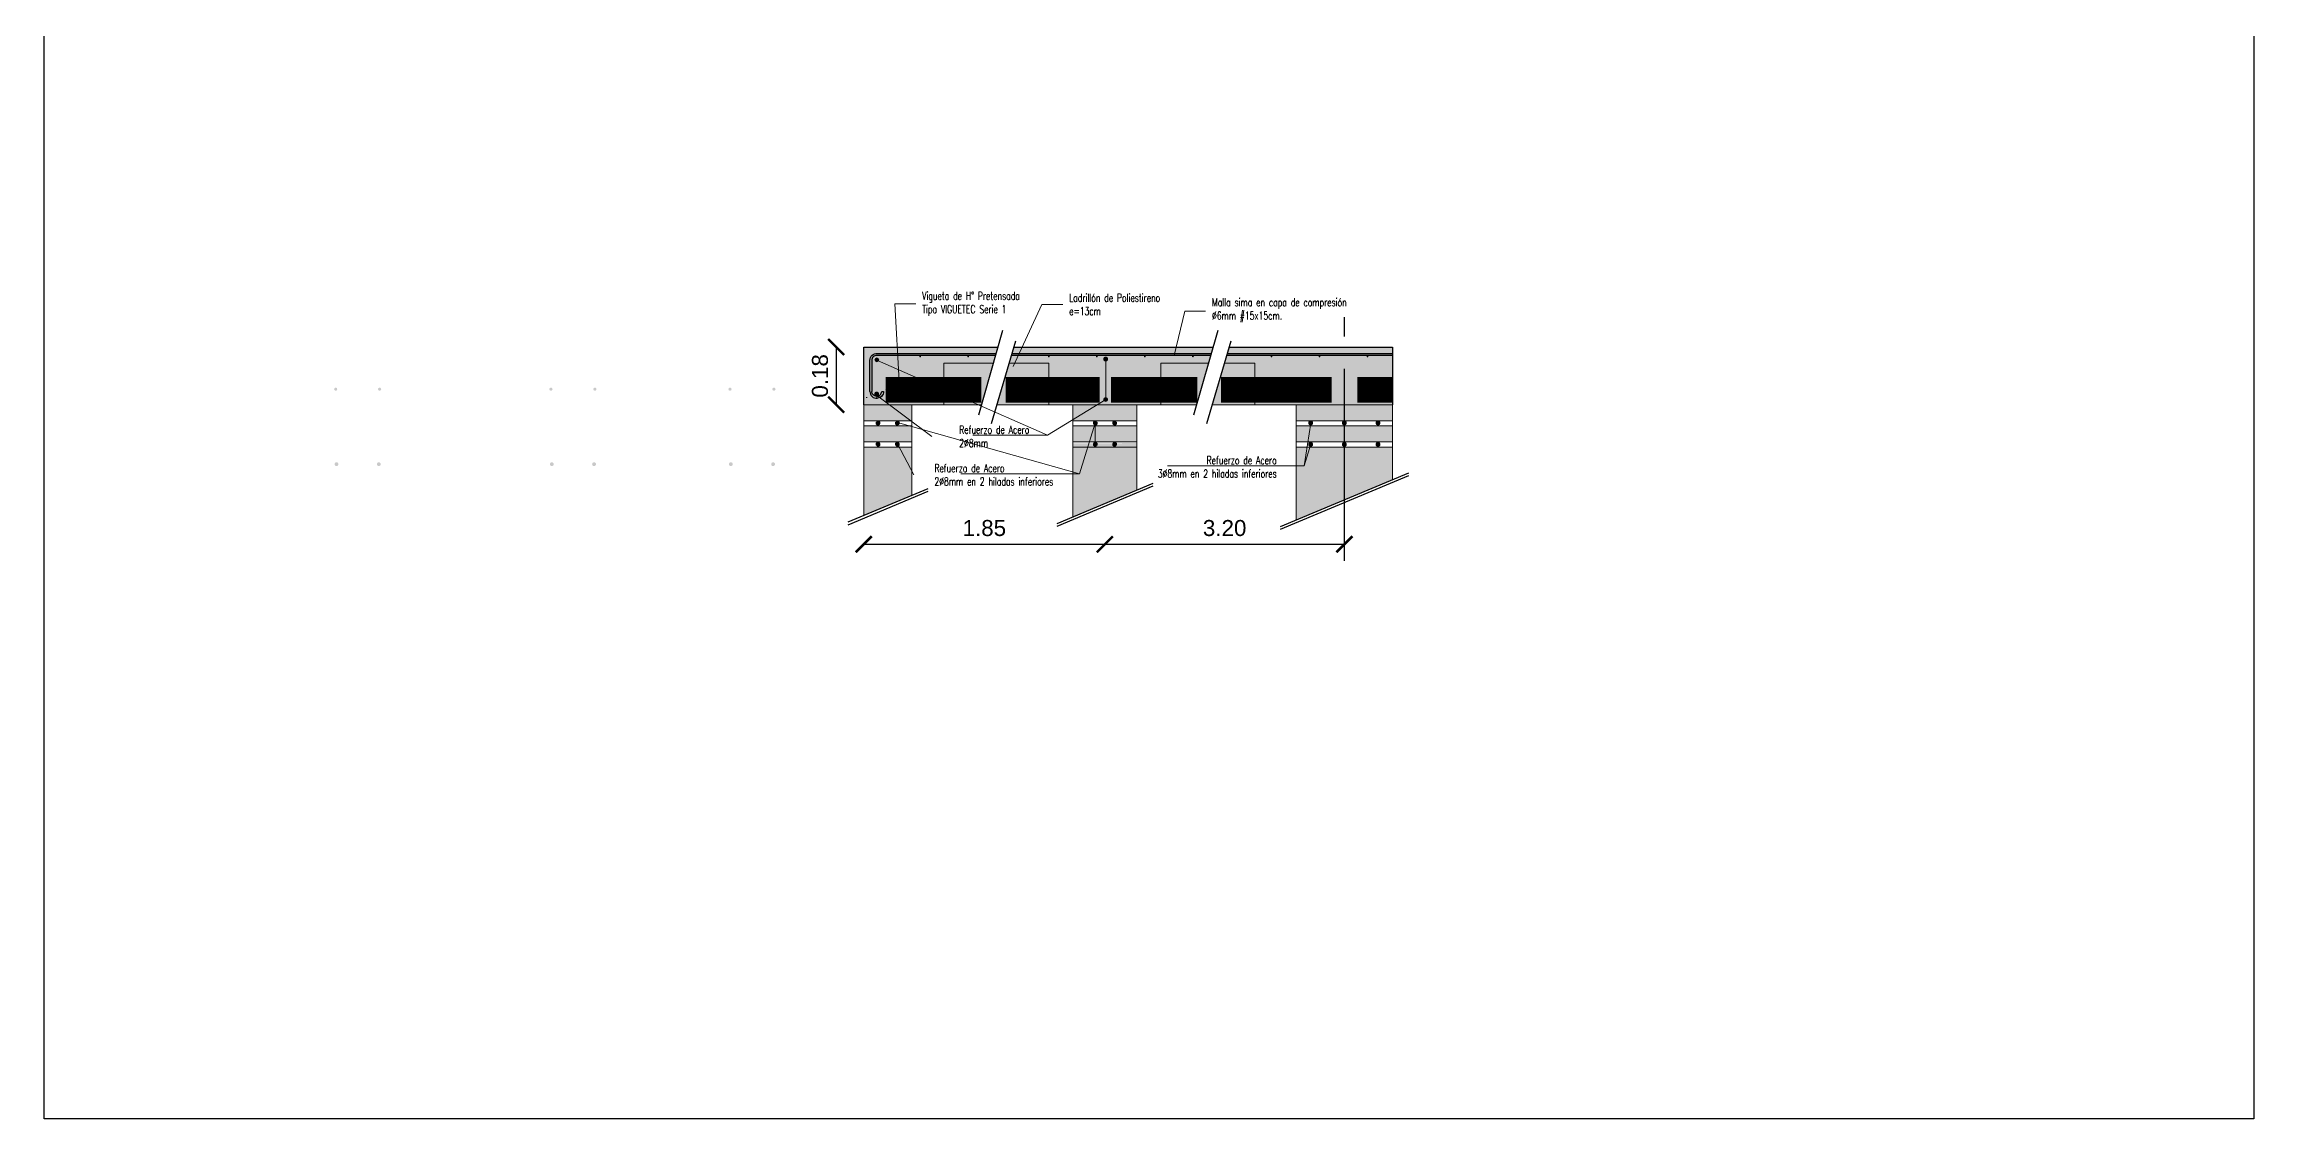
# Model space of a CAD drawing. Header units: millimetres. Extents: x 141 to 456, y -20 to 129.
# Drawn here: x 336.68 to 343.59, y -6.7 to -3.34 of the extents above; entities that cross this region are included whole.
import ezdxf
from ezdxf import colors
from ezdxf.entities.mleader import LeaderData, LeaderLine
from ezdxf.math import Vec2, Vec3

# ---------------------------------------------------------------- set-up
doc = ezdxf.new("R2010")
doc.units = ezdxf.units.MM
doc.header["$LTSCALE"] = 0.1
doc.header["$MEASUREMENT"] = 0
doc.header["$PDMODE"] = 3
doc.header["$PDSIZE"] = 0.1
doc.linetypes.add('ACAD_ISO04W100', pattern=[30, 24, -3, 0, -3])
doc.layers.get('DEFPOINTS').update_dxf_attribs({"color": 1})
for name, color, linetype, lineweight in [('ARM_LONGITUDINAL_Ø10', 10, 'Continuous', 9), ('ARM_TRANSVERSAL_Ø6', 10, 'Continuous', 9), ('CONT_MURO', 3, 'Continuous', 0), ('referencias', 1, 'Continuous', 5), ('SOMBRA', 1, 'Continuous', 0), ('VIG_CARAS', 4, 'Continuous', 9)]:
    doc.layers.add(name, color=color, linetype=linetype, lineweight=lineweight)
for name, color, linetype in [('armadura', 10, 'Continuous'), ('CONTORNO VIGA', 4, 'Continuous'), ('Cotas', 1, 'Continuous'), ('EJES', 6, 'Continuous'), ('LOSA', 2, 'Continuous')]:
    doc.layers.add(name, color=color, linetype=linetype)
doc.styles.add('Arial20', font='arial.ttf', dxfattribs={"height": 0.2})
doc.styles.add('COTAS', font='ROMANS.shx', dxfattribs={"width": 0.7})
doc.styles.get("Standard").update_dxf_attribs({"font": 'arial.ttf'})
doc.dimstyles.new('COTA-1-100', dxfattribs={"dimtxt": 0.2, "dimasz": 0.12, "dimexe": 0.012, "dimexo": 0.15, "dimgap": 0.025, "dimtad": 1, "dimzin": 0, "dimdsep": 46, "dimtxsty": 'Arial20', "dimblk1": 'ARCHTICK', "dimblk2": 'ARCHTICK', "dimsah": 1, "dimcen": 0.09, "dimclrd": 256, "dimclre": 256, "dimclrt": 256, "dimazin": 0, "dimtfac": 1, "dimtofl": 0, "dimtmove": 2, "dimatfit": 3, "dimldrblk": 'ARCHTICK', "dimfxl": 1, "dimtolj": 1, "dimtzin": 0, "dimarcsym": 0})

# ---------------------------------------------------------------- blocks, each defined once
blk = doc.blocks.new('_ARCHTICK')
at = {"color": 0, "linetype": 'ByBlock', "const_width": 0.15}
blk.add_lwpolyline([(-0.5, -0.5), (0.5, 0.5)], dxfattribs=at)
blk = doc.blocks.new('*D352')
at = {"layer": 'Cotas', "lineweight": -2, "transparency": 16777216}
blk.add_line((339.2441, -4.9051), (339.9976, -4.9051), dxfattribs=at)
at = {"layer": 'DEFPOINTS', "color": 0, "transparency": 16777216}
for p in [(339.9976, -4.9051), (339.2441, -5.0331), (339.9976, -5.0331)]:
    blk.add_point(p, dxfattribs=at)
at = {"layer": 'Cotas', "lineweight": -2, "transparency": 16777216, "xscale": 0.05, "yscale": 0.05, "zscale": 0.05, "rotation": 180}
blk.add_blockref('_ARCHTICK', (339.2441, -4.9051), dxfattribs=at)
at = {"layer": 'Cotas', "lineweight": -2, "transparency": 16777216, "xscale": 0.05, "yscale": 0.05, "zscale": 0.05}
blk.add_blockref('_ARCHTICK', (339.9976, -4.9051), dxfattribs=at)
at = {"layer": 'Cotas', "color": 2, "transparency": 16777216, "insert": (339.6209, -4.8546), "char_height": 0.05, "attachment_point": 5}
blk.add_mtext('\\A1;1.85', dxfattribs=at)
blk = doc.blocks.new('*D353')
at = {"layer": 'Cotas', "lineweight": -2, "transparency": 16777216}
blk.add_line((339.9976, -4.9051), (340.7455, -4.9051), dxfattribs=at)
at = {"layer": 'DEFPOINTS', "color": 0, "transparency": 16777216}
for p in [(340.7455, -4.8246), (339.9976, -4.9051), (340.7455, -4.9051)]:
    blk.add_point(p, dxfattribs=at)
at = {"layer": 'Cotas', "lineweight": -2, "transparency": 16777216, "xscale": 0.05, "yscale": 0.05, "zscale": 0.05, "rotation": 180}
blk.add_blockref('_ARCHTICK', (339.9976, -4.9051), dxfattribs=at)
at = {"layer": 'Cotas', "lineweight": -2, "transparency": 16777216, "xscale": 0.05, "yscale": 0.05, "zscale": 0.05}
blk.add_blockref('_ARCHTICK', (340.7455, -4.9051), dxfattribs=at)
at = {"layer": 'Cotas', "color": 2, "transparency": 16777216, "insert": (340.3716, -4.8546), "char_height": 0.05, "attachment_point": 5}
blk.add_mtext('\\A1;3.20', dxfattribs=at)
blk = doc.blocks.new('_None')
blk = doc.blocks.new('*D354')
at = {"layer": 'Cotas', "lineweight": -2, "transparency": 16777216}
blk.add_line((339.1582, -4.289), (339.1582, -4.469), dxfattribs=at)
at = {"layer": 'DEFPOINTS', "color": 0, "transparency": 16777216}
for p in [(339.2441, -4.289), (339.1582, -4.469), (339.2441, -4.469)]:
    blk.add_point(p, dxfattribs=at)
at = {"layer": 'Cotas', "lineweight": -2, "transparency": 16777216, "xscale": 0.05, "yscale": 0.05, "zscale": 0.05}
for p, rotation in [((339.1582, -4.289), 90), ((339.1582, -4.469), 270)]:
    blk.add_blockref('_ARCHTICK', p, dxfattribs=dict(at, rotation=rotation))
at = {"layer": 'Cotas', "color": 2, "transparency": 16777216, "insert": (339.1077, -4.379), "char_height": 0.05, "attachment_point": 5, "rotation": 90}
blk.add_mtext('\\A1;0.18', dxfattribs=at)

msp = doc.modelspace()

# ---------------------------------------------------------------- hatches: boundary and pattern name
at = {"layer": 'armadura'}
for points in [[(339.2793, -4.329, 1), (339.2913, -4.329, 1)], [(339.4233, -4.3181, -1), (339.4173, -4.3181, -1)], [(339.5733, -4.3181, -1), (339.5673, -4.3181, -1)], [(339.8255, -4.3181, -1), (339.8195, -4.3181, -1)], [(339.9755, -4.3181, -1), (339.9695, -4.3181, -1)], [(339.994, -4.3262, 1), (340.006, -4.3262, 1)], [(340.1255, -4.3181, -1), (340.1195, -4.3181, -1)], [(340.2755, -4.3181, -1), (340.2695, -4.3181, -1)], [(340.5208, -4.3181, -1), (340.5148, -4.3181, -1)], [(340.6708, -4.3181, -1), (340.6648, -4.3181, -1)], [(340.8208, -4.3181, -1), (340.8148, -4.3181, -1)], [(339.2786, -4.4355, 1), (339.2906, -4.4355, 1)], [(340.006, -4.4528, 0.299189), (340.0024, -4.4473), (339.9977, -4.4473, 0.299189), (339.994, -4.4528, 1)], [(339.295, -4.5263, 1), (339.283, -4.5263, 1)], [(339.3433, -4.5263, 1), (339.3553, -4.5263, 1)], [(339.9735, -4.5263, 1), (339.9615, -4.5263, 1)], [(340.0218, -4.5263, 1), (340.0338, -4.5263, 1)], [(340.6463, -4.5263, 1), (340.6343, -4.5263, 1)], [(340.7395, -4.5263, 1), (340.7515, -4.5263, 1)], [(340.8446, -4.5263, -1), (340.8566, -4.5263, -1)], [(339.295, -4.5927, 1), (339.283, -4.5927, 1)], [(339.3433, -4.5927, 1), (339.3553, -4.5927, 1)], [(339.9735, -4.5927, 1), (339.9615, -4.5927, 1)], [(340.0218, -4.5927, 1), (340.0338, -4.5927, 1)], [(340.6463, -4.5927, 1), (340.6343, -4.5927, 1)], [(340.7395, -4.5927, 1), (340.7515, -4.5927, 1)], [(340.8446, -4.5927, -1), (340.8566, -4.5927, -1)]]:
    msp.add_hatch(color=256, dxfattribs=at).paths.add_polyline_path(points)
at = {"layer": 'SOMBRA'}
h = msp.add_hatch(dxfattribs=at)
h.set_pattern_fill('AR-CONC', color=256, scale=0.0004)
h.set_pattern_definition([(50, (301.635775, -20.566434), (0.07287387, -0.00637563), [0.00762, -0.08382]), (355, (301.635775, -20.566434), (-0.01409737, 0.07642274), [0.006096, -0.06705623]), (100.45144, (301.64185, -20.566966), (0.0587765, 0.0700471), [0.006476, -0.0712361]), (46.1842, (301.635775, -20.54611), (0.10843162, -0.01681693), [0.01143, -0.12573]), (96.63556, (301.64481, -20.54752), (0.09496165, 0.09897045), [0.009714, -0.10685424]), (351.18415, (301.63578, -20.54611), (0.09496165, 0.09897045), [0.009144, -0.1005839]), (21, (301.645935, -20.551194), (0.06064576, -0.04090608), [0.00762, -0.08382]), (326, (301.645935, -20.551194), (0.02472081, 0.07367519), [0.006096, -0.067056]), (71.45144, (301.65099, -20.5546), (0.08536657, 0.03276911), [0.006476, -0.07123598]), (37.5, (301.635775, -20.566434), (0.001235441, 0.033822016), [0, -0.0662432, 0, -0.068072, 0, -0.06731]), (7.5, (301.635775, -20.566434), (0.026727865, 0.04007223), [0, -0.0388112, 0, -0.0647192, 0, -0.025654]), (327.5, (301.61312, -20.566434), (0.054236238, -0.002291498), [0, -0.0254, 0, -0.079248, 0, -0.105156]), (317.5, (301.60296, -20.566434), (0.05925167, 0.010170596), [0, -0.03302, 0, -0.0526288, 0, -0.074676])])
h.paths.add_polyline_path([(339.6638, -4.2886), (339.2441, -4.289), (339.2441, -4.469), (339.6125, -4.4686)])
edge = h.paths.add_edge_path()
edge.add_arc((337.5948, -4.4205), 0.005, 0, 360)
edge = h.paths.add_edge_path()
edge.add_arc((337.732, -4.4205), 0.005, 0, 360)
edge = h.paths.add_edge_path()
edge.add_arc((337.5973, -4.6549), 0.006, 0, 360)
edge = h.paths.add_edge_path()
edge.add_arc((337.7294, -4.6549), 0.006, 0, 360)
h = msp.add_hatch(dxfattribs=at)
h.set_pattern_fill('AR-CONC', color=256, scale=0.0004)
h.set_pattern_definition([(50, (302.308257, -20.566434), (0.07287387, -0.00637563), [0.00762, -0.08382]), (355, (302.30826, -20.566434), (-0.01409737, 0.07642274), [0.006096, -0.06705623]), (100.45144, (302.31433, -20.566966), (0.0587765, 0.0700471), [0.006476, -0.0712361]), (46.1842, (302.30826, -20.54611), (0.10843162, -0.01681693), [0.01143, -0.12573]), (96.63556, (302.31729, -20.54752), (0.09496165, 0.09897045), [0.009714, -0.10685424]), (351.18415, (302.30826, -20.54611), (0.09496165, 0.09897045), [0.009144, -0.1005839]), (21, (302.318417, -20.551194), (0.06064576, -0.04090608), [0.00762, -0.08382]), (326, (302.31842, -20.551194), (0.02472081, 0.07367519), [0.006096, -0.067056]), (71.45144, (302.32347, -20.5546), (0.08536657, 0.03276911), [0.006476, -0.07123598]), (37.5, (302.308257, -20.566434), (0.001235441, 0.033822016), [0, -0.0662432, 0, -0.068072, 0, -0.06731]), (7.5, (302.308257, -20.566434), (0.026727865, 0.04007223), [0, -0.0388112, 0, -0.0647192, 0, -0.025654]), (327.5, (302.2856, -20.566434), (0.054236238, -0.002291498), [0, -0.0254, 0, -0.079248, 0, -0.105156]), (317.5, (302.27544, -20.566434), (0.05925167, 0.010170596), [0, -0.03302, 0, -0.0526288, 0, -0.074676])])
h.paths.add_polyline_path([(340.3363, -4.2886), (339.713, -4.2894), (339.6617, -4.4694), (340.285, -4.4686)])
edge = h.paths.add_edge_path()
edge.add_arc((338.2672, -4.4205), 0.005, 0, 360)
edge = h.paths.add_edge_path()
edge.add_arc((338.4044, -4.4205), 0.005, 0, 360)
edge = h.paths.add_edge_path()
edge.add_arc((338.2698, -4.6549), 0.006, 0, 360)
edge = h.paths.add_edge_path()
edge.add_arc((338.4019, -4.6549), 0.006, 0, 360)
h = msp.add_hatch(dxfattribs=at)
h.set_pattern_fill('AR-CONC', color=256, scale=0.0004)
h.set_pattern_definition([(50, (302.86754, -20.566434), (0.07287387, -0.00637563), [0.00762, -0.08382]), (355, (302.86754, -20.566434), (-0.01409737, 0.07642274), [0.006096, -0.06705623]), (100.45144, (302.87361, -20.566966), (0.0587765, 0.0700471), [0.006476, -0.0712361]), (46.1842, (302.86754, -20.54611), (0.10843162, -0.01681693), [0.01143, -0.12573]), (96.63556, (302.87658, -20.54752), (0.09496165, 0.09897045), [0.009714, -0.10685424]), (351.18415, (302.86754, -20.54611), (0.09496165, 0.09897045), [0.009144, -0.1005839]), (21, (302.8777, -20.551194), (0.06064576, -0.04090608), [0.00762, -0.08382]), (326, (302.8777, -20.551194), (0.02472081, 0.07367519), [0.006096, -0.067056]), (71.45144, (302.88275, -20.5546), (0.08536657, 0.03276911), [0.006476, -0.07123598]), (37.5, (302.86754, -20.566434), (0.001235441, 0.033822016), [0, -0.0662432, 0, -0.068072, 0, -0.06731]), (7.5, (302.86754, -20.566434), (0.026727865, 0.04007223), [0, -0.0388112, 0, -0.0647192, 0, -0.025654]), (327.5, (302.844883, -20.566434), (0.054236238, -0.002291498), [0, -0.0254, 0, -0.079248, 0, -0.105156]), (317.5, (302.834723, -20.566434), (0.05925167, 0.010170596), [0, -0.03302, 0, -0.0526288, 0, -0.074676])])
h.paths.add_polyline_path([(340.8955, -4.289), (340.3855, -4.2894), (340.3342, -4.4694), (340.8955, -4.469)])
edge = h.paths.add_edge_path()
edge.add_arc((338.8265, -4.4205), 0.005, 0, 360)
edge = h.paths.add_edge_path()
edge.add_arc((338.9637, -4.4205), 0.005, 0, 360)
edge = h.paths.add_edge_path()
edge.add_arc((338.8291, -4.6549), 0.006, 0, 360)
edge = h.paths.add_edge_path()
edge.add_arc((338.9611, -4.6549), 0.006, 0, 360)
at = {"layer": 'SOMBRA', "true_color": 0xc7c8ca}
h = msp.add_hatch(color=9, dxfattribs=at)
h.dxf.hatch_style = 1
h.paths.add_polyline_path([(339.6494, -4.339), (339.4941, -4.339), (339.4941, -4.469), (339.6124, -4.469)])
h.paths.add_polyline_path([(339.8226, -4.339), (339.6992, -4.339), (339.6615, -4.4693), (339.8226, -4.469)])
h.paths.add_polyline_path([(340.3219, -4.339), (340.1726, -4.339), (340.1726, -4.469), (340.2849, -4.469)])
h.paths.add_polyline_path([(340.4655, -4.339), (340.3717, -4.339), (340.3335, -4.469), (340.4655, -4.469)])
at = {"layer": 'SOMBRA', "true_color": 0xf8991e, "transparency": 33554559}
h = msp.add_hatch(color=30, dxfattribs=at)
h.dxf.hatch_style = 1
h.paths.add_polyline_path([(339.3941, -4.469), (339.2441, -4.469), (339.2441, -4.519), (339.3941, -4.519)])
h = msp.add_hatch(color=30, dxfattribs=at)
h.dxf.hatch_style = 1
h.paths.add_polyline_path([(340.0976, -4.469), (339.8976, -4.469), (339.8976, -4.519), (340.0976, -4.519)])
h = msp.add_hatch(color=30, dxfattribs=at)
h.dxf.hatch_style = 1
h.paths.add_polyline_path([(340.8955, -4.469), (340.5955, -4.469), (340.5955, -4.519), (340.8955, -4.519)])
h = msp.add_hatch(color=30, dxfattribs=at)
h.dxf.hatch_style = 1
h.paths.add_polyline_path([(339.3941, -4.5354), (339.2441, -4.5354), (339.2441, -4.5854), (339.3941, -4.5854)])
h = msp.add_hatch(color=30, dxfattribs=at)
h.dxf.hatch_style = 1
h.paths.add_polyline_path([(340.0976, -4.5354), (339.8976, -4.5354), (339.8976, -4.5854), (340.0976, -4.5854)])
h = msp.add_hatch(color=30, dxfattribs=at)
h.dxf.hatch_style = 1
h.paths.add_polyline_path([(340.8955, -4.5354), (340.5955, -4.5354), (340.5955, -4.5854), (340.8955, -4.5854)])
h = msp.add_hatch(color=30, dxfattribs=at)
h.dxf.hatch_style = 1
h.paths.add_polyline_path([(339.3941, -4.6579), (339.3844, -4.6579), (339.3547, -4.6019), (339.2441, -4.6019), (339.2441, -4.8155), (339.3941, -4.7526)])
h.paths.add_polyline_path([(339.3699, -4.6019), (339.3547, -4.6019), (339.3844, -4.6579), (339.3848, -4.6579)], flags=17)
h.paths.add_polyline_path([(339.3941, -4.6019), (339.3699, -4.6019), (339.3848, -4.6579), (339.3941, -4.6579)], flags=17)
h.paths.add_polyline_path([(340.0976, -4.589), (339.8976, -4.5899), (339.897, -4.8204), (340.0976, -4.7363)])
h.paths.add_polyline_path([(340.7455, -4.6019), (340.6375, -4.6019), (340.6195, -4.6602), (340.5955, -4.6602), (340.5955, -4.8296), (340.7455, -4.7667)])
h.paths.add_polyline_path([(340.8955, -4.6019), (340.7455, -4.6019), (340.7455, -4.7667), (340.8955, -4.7038)])
h.paths.add_polyline_path([(340.6375, -4.6019), (340.6285, -4.6019), (340.6195, -4.6602)])
h.paths.add_polyline_path([(340.6285, -4.6019), (340.5955, -4.6019), (340.5955, -4.6602), (340.6195, -4.6602)])

# ---------------------------------------------------------------- linework, layer by layer
msp.add_line((339.3126, -4.4223), (339.3126, -4.4223))
at = {"color": 1, "linetype": 'Continuous'}
for p, q in [((340.9455, -4.6828), (340.5455, -4.8506)), ((340.9455, -4.6912), (340.5455, -4.859)), ((339.4441, -4.7316), (339.1941, -4.8364)), ((339.4441, -4.74), (339.1941, -4.8449)), ((340.1476, -4.7153), (339.8472, -4.8413)), ((340.1476, -4.7238), (339.8472, -4.8498))]:
    msp.add_line(p, q, dxfattribs=at)
msp.add_lwpolyline([(336.6842, 3.7541), (343.5864, 3.7541), (343.5864, -6.6998), (336.6842, -6.6998)], close=True)
for points in [[(339.6033, -4.5009), (339.6787, -4.2362)], [(339.6437, -4.5279), (339.7198, -4.2692)], [(340.2758, -4.5009), (340.3512, -4.2362)], [(340.3162, -4.5279), (340.3923, -4.2692)]]:
    msp.add_lwpolyline(points, dxfattribs=at)
at = {"layer": 'ARM_LONGITUDINAL_Ø10'}
for centre in [(339.2853, -4.329), (340, -4.3262), (339.2846, -4.4355), (340, -4.4528), (339.289, -4.5263), (339.3493, -4.5263), (339.9675, -4.5263), (340.0278, -4.5263), (340.6403, -4.5263), (340.7455, -4.5263), (340.8506, -4.5263), (339.289, -4.5927), (339.3493, -4.5927), (339.9675, -4.5927), (340.0278, -4.5927), (340.6403, -4.5927), (340.7455, -4.5927), (340.8506, -4.5927)]:
    msp.add_circle(centre, 0.006, dxfattribs=at)
at = {"layer": 'ARM_TRANSVERSAL_Ø6'}
msp.add_line((340.0726, -4.4204), (340.0725, -4.4191), dxfattribs=at)
at = {"layer": 'armadura'}
msp.add_line((339.3003, -4.4275), (339.3063, -4.4275), dxfattribs=at)
for points in [[(339.2634, -4.4275), (339.2634, -4.3305, -0.438274), (339.2869, -4.309), (339.658, -4.309)], [(339.6563, -4.315), (339.2849, -4.315, 0.414214), (339.2694, -4.3305), (339.2694, -4.4275)], [(339.2634, -4.4275, 0.438274), (339.2869, -4.449)], [(339.2849, -4.443, -0.414214), (339.2694, -4.4275)], [(339.3063, -4.4275, -0.438274), (339.2829, -4.449)], [(339.2849, -4.443, 0.414214), (339.3003, -4.4275)]]:
    msp.add_lwpolyline(points, format="xyb", dxfattribs=at)
for points in [[(340.3288, -4.315), (339.7063, -4.315)], [(339.7081, -4.309), (340.3305, -4.309)], [(340.8955, -4.315), (340.3788, -4.315)], [(340.3805, -4.309), (340.8955, -4.309)], [(339.2543, -4.4479), (339.2543, -4.4459)]]:
    msp.add_lwpolyline(points, dxfattribs=at)
at = {"layer": 'CONT_MURO'}
for p, q in [((339.4941, -4.469), (339.4941, -4.339)), ((339.4941, -4.339), (339.6494, -4.339)), ((339.6992, -4.339), (339.8226, -4.339)), ((339.8226, -4.469), (339.8226, -4.339)), ((340.1726, -4.339), (340.3219, -4.339)), ((340.1726, -4.469), (340.1726, -4.339)), ((340.3717, -4.339), (340.4655, -4.339)), ((340.4655, -4.469), (340.4655, -4.339)), ((339.2441, -4.8155), (339.2441, -4.469)), ((339.3941, -4.469), (339.3941, -4.7526)), ((339.8976, -4.8202), (339.8976, -4.469)), ((340.0976, -4.469), (340.0976, -4.7363)), ((339.2441, -4.519), (339.3941, -4.519)), ((339.2441, -4.5354), (339.3941, -4.5354)), ((339.8976, -4.519), (340.0976, -4.519)), ((339.8976, -4.5354), (340.0976, -4.5354)), ((340.5955, -4.519), (340.8955, -4.519)), ((340.5955, -4.5354), (340.8955, -4.5354)), ((339.2441, -4.5854), (339.3941, -4.5854)), ((339.2441, -4.6019), (339.3941, -4.6019)), ((339.2441, -4.6019), (339.3941, -4.6019)), ((339.8976, -4.5854), (340.0976, -4.5854)), ((339.8976, -4.6019), (340.0976, -4.6019)), ((340.5955, -4.5854), (340.8955, -4.5854)), ((340.5955, -4.6019), (340.7455, -4.6019)), ((340.5955, -4.6019), (340.8955, -4.6019))]:
    msp.add_line(p, q, dxfattribs=at)
msp.add_lwpolyline([(340.5955, -4.8296), (340.5955, -4.469)], dxfattribs=at)
at = {"layer": 'CONTORNO VIGA'}
for p, q in [((339.2441, -4.469), (339.2441, -4.289)), ((339.2441, -4.289), (339.6637, -4.289)), ((339.7139, -4.289), (340.3362, -4.289)), ((340.3864, -4.289), (340.8955, -4.289)), ((340.8955, -4.289), (340.8955, -4.469))]:
    msp.add_line(p, q, dxfattribs=at)
at = {"layer": 'EJES', "linetype": 'ACAD_ISO04W100', "ltscale": 0.25}
msp.add_line((340.7455, -4.9565), (340.7455, -4.196), dxfattribs=at)
at = {"layer": 'LOSA', "color": 116, "true_color": 0x136734, "transparency": 33554559, "const_width": 0.08}
for points in [[(339.3126, -4.4223), (339.6112, -4.4223)], [(339.6871, -4.4223), (339.9816, -4.4223)], [(340.017, -4.4223), (340.286, -4.4223)], [(340.3604, -4.4223), (340.7054, -4.4223)], [(340.7861, -4.4223), (340.8955, -4.4223)]]:
    msp.add_lwpolyline(points, dxfattribs=at)
at = {"layer": 'referencias'}
for p, q in [((339.2846, -4.4393), (339.4573, -4.5679)), ((340.6403, -4.5263), (340.6195, -4.6602)), ((339.3493, -4.5917), (339.4004, -4.6882))]:
    msp.add_line(p, q, dxfattribs=at)
at = {"layer": 'VIG_CARAS'}
for p, q in [((339.2441, -4.469), (339.6124, -4.469)), ((339.661, -4.469), (340.2849, -4.469)), ((340.3335, -4.469), (340.7455, -4.469))]:
    msp.add_line(p, q, dxfattribs=at)
msp.add_lwpolyline([(340.5955, -4.469), (340.8955, -4.469), (340.8955, -4.7038)], dxfattribs=at)

# ---------------------------------------------------------------- dimensions: what is measured, and where the dimension line sits
at = {"layer": 'Cotas'}
dim = msp.add_linear_dim(base=(339.1582, -4.469), p1=(339.2441, -4.289), p2=(339.2441, -4.469), angle=90, dimstyle='COTA-1-100', override={"dimtxt": 0.05, "dimasz": 0.05, "dimexe": 0, "dimexo": 0.8, "dimtxsty": 'Standard', "dimse1": 1, "dimse2": 1, "dimclrt": 2}, dxfattribs=at)
dim.commit()
dim.dimension.update_dxf_attribs({"geometry": '*D354', "text_midpoint": (339.1077, -4.379)})
for base, p1, p2, text, picture, middle in [((339.9976, -4.9051), (339.2441, -5.0331), (339.9976, -5.0331), '1.85', '*D352', (339.6209, -4.8546)), ((340.7455, -4.9051), (339.9976, -4.9051), (340.7455, -4.8246), '3.20', '*D353', (340.3716, -4.8546))]:
    dim = msp.add_linear_dim(base=base, p1=p1, p2=p2, text=text, dimstyle='COTA-1-100', override={"dimtxt": 0.05, "dimasz": 0.05, "dimexe": 0, "dimexo": 0.8, "dimtxsty": 'Standard', "dimse1": 1, "dimse2": 1, "dimclrt": 2}, dxfattribs=at)
    dim.commit()
    dim.dimension.update_dxf_attribs({"geometry": picture, "text_midpoint": middle})

# ---------------------------------------------------------------- leaders
at = {"layer": 'referencias'}
ml = msp.add_multileader_mtext('Standard', dxfattribs=at)
ml.set_content('{\\C256;Vigueta de H° Pretensada\\PTipo VIGUETEC Serie 1}', color=2, style='COTAS')
ml.set_leader_properties(color=256, linetype='ByLayer', lineweight=-1)
ml.set_arrow_properties(name='NONE')
ml.build(insert=Vec2(0, 0))
ml.multileader.update_dxf_attribs({"text_left_attachment_type": 2, "text_right_attachment_type": 6, "dogleg_length": 0.01, "arrow_head_size": 0.01})
ctx = ml.context
ctx.base_point, ctx.char_height, ctx.arrow_head_size, ctx.landing_gap_size, ctx.plane_origin = Vec3(339.4067, -4.154), 0.025, 0.01, 0.02, Vec3(339.7895, -4.1095)
ctx.left_attachment, ctx.right_attachment = 2, 6
notes = []
notes.append((ctx, [(0, (1, 1, 0), (339.3415, -4.154), (1, 0), 0.0653, [(0, [(339.3546, -4.3955)], 0, [])])]))
ctx.mtext.insert, ctx.mtext.flow_direction = Vec3(339.4267, -4.1165), 5
ml = msp.add_multileader_mtext('Standard', dxfattribs=at)
ml.set_content('{\\C256;Ladrillón de Poliestireno\\Pe=13cm}', color=2, style='COTAS')
ml.set_leader_properties(color=256, linetype='ByLayer', lineweight=-1)
ml.set_arrow_properties(name='NONE')
ml.build(insert=Vec2(0, 0))
ml.multileader.update_dxf_attribs({"text_left_attachment_type": 2, "text_right_attachment_type": 6, "dogleg_length": 0.01, "arrow_head_size": 0.01})
ctx = ml.context
ctx.base_point, ctx.char_height, ctx.arrow_head_size, ctx.landing_gap_size, ctx.plane_origin = Vec3(339.866, -4.1558), 0.025, 0.01, 0.02, Vec3(340.1556, -4.0378)
ctx.left_attachment, ctx.right_attachment = 2, 6
notes.append((ctx, [(0, (1, 1, 0), (339.8007, -4.1558), (1, 0), 0.0653, [(0, [(339.7108, -4.3495)], 0, [])])]))
ctx.mtext.insert, ctx.mtext.flow_direction = Vec3(339.886, -4.1225), 5
ml = msp.add_multileader_mtext('Standard', dxfattribs=at)
ml.set_content('{\\C256;Malla sima en capa de compresión\\P%%C6mm #15x15cm.}', color=2, style='COTAS')
ml.set_leader_properties(color=256, linetype='ByLayer', lineweight=-1)
ml.set_arrow_properties(name='NONE')
ml.build(insert=Vec2(0, 0))
ml.multileader.update_dxf_attribs({"text_left_attachment_type": 2, "text_right_attachment_type": 6, "dogleg_length": 0.01, "arrow_head_size": 0.01})
ctx = ml.context
ctx.base_point, ctx.char_height, ctx.arrow_head_size, ctx.landing_gap_size, ctx.plane_origin = Vec3(340.3121, -4.1766), 0.025, 0.01, 0.02, Vec3(340.6592, -4.0033)
ctx.left_attachment, ctx.right_attachment = 2, 6
notes.append((ctx, [(0, (1, 1, 0), (340.2469, -4.1766), (1, 0), 0.0653, [(0, [(340.2144, -4.315)], 0, [])])]))
ctx.mtext.insert, ctx.mtext.flow_direction = Vec3(340.3321, -4.1367), 5
ml = msp.add_multileader_mtext('Standard', dxfattribs=at)
ml.set_content('{\\C256;Refuerzo de Acero\\P2%%C8mm}', color=2, style='COTAS')
ml.set_leader_properties(color=256, linetype='ByLayer', lineweight=-1)
ml.set_arrow_properties(name='NONE')
ml.build(insert=Vec2(0, 0))
ml.multileader.update_dxf_attribs({"text_left_attachment_type": 2, "text_right_attachment_type": 6, "dogleg_length": 0.01, "arrow_head_size": 0.01})
ctx = ml.context
ctx.base_point, ctx.char_height, ctx.arrow_head_size, ctx.landing_gap_size, ctx.plane_origin = Vec3(339.5225, -4.5679), 0.025, 0.01, 0.02, Vec3(339.7857, -4.1947)
ctx.left_attachment, ctx.right_attachment = 2, 6
notes.append((ctx, [(1, (1, 1, 0), (339.8184, -4.5646), (-1, 0), 0.01, [(0, [(339.2874, -4.3306)], 0, []), (2, [(340, -4.3262), (340, -4.4528)], 0, [])])]))
ctx.mtext.insert, ctx.mtext.flow_direction = Vec3(339.5425, -4.5346), 5
ml = msp.add_multileader_mtext('Standard', dxfattribs=at)
ml.set_content('{\\C256;Refuerzo de Acero\\P2%%C8mm en 2 hiladas inferiores}', color=2, style='COTAS')
ml.set_leader_properties(color=256, linetype='ByLayer', lineweight=-1)
ml.set_arrow_properties(name='NONE')
ml.build(insert=Vec2(0, 0))
ml.multileader.update_dxf_attribs({"text_left_attachment_type": 2, "text_right_attachment_type": 6, "dogleg_length": 0.01, "arrow_head_size": 0.01})
ctx = ml.context
ctx.base_point, ctx.char_height, ctx.arrow_head_size, ctx.landing_gap_size, ctx.plane_origin = Vec3(339.445, -4.6882), 0.025, 0.01, 0.02, Vec3(339.7941, -4.3144)
ctx.left_attachment, ctx.right_attachment = 2, 6
notes.append((ctx, [(1, (1, 1, 0), (339.9183, -4.6848), (-1, 0), 0.01, [(0, [(339.3493, -4.5248)], 0, []), (2, [(339.9675, -4.5927), (339.9675, -4.5263)], 0, [])])]))
ctx.mtext.insert, ctx.mtext.flow_direction = Vec3(339.465, -4.6548), 5
ml = msp.add_multileader_mtext('Standard', dxfattribs=at)
ml.set_content('{\\C256;Refuerzo de Acero\\P3%%C8mm en 2 hiladas inferiores}', color=2, style='COTAS')
ml.set_leader_properties(color=256, linetype='ByLayer', lineweight=-1)
ml.set_arrow_properties(name='NONE')
ml.build(insert=Vec2(0, 0))
ml.multileader.update_dxf_attribs({"text_left_attachment_type": 2, "text_right_attachment_type": 6, "dogleg_length": 0.01, "arrow_head_size": 0.01})
ctx = ml.context
ctx.base_point, ctx.char_height, ctx.arrow_head_size, ctx.landing_gap_size, ctx.plane_origin = Vec3(340.0909, -4.6636), 0.025, 0.01, 0.02, Vec3(341.0851, -4.281)
ctx.left_attachment, ctx.right_attachment, ctx.text_align_type = 2, 6, 2
notes.append((ctx, [(1, (1, 1, 0), (340.6195, -4.6602), (-1, 0), 0.0653, [(0, [(340.6403, -4.5927)], 0, [])])]))
ctx.mtext.insert, ctx.mtext.alignment, ctx.mtext.flow_direction = Vec3(340.5342, -4.6302), 3, 5
for ctx, leaders in notes:
    for number, flags, end, landing, length, lines in leaders:
        leader = LeaderData()
        leader.index, (leader.has_last_leader_line, leader.has_dogleg_vector, leader.attachment_direction) = number, flags
        leader.last_leader_point, leader.dogleg_vector, leader.dogleg_length = Vec3(end), Vec3(landing), length
        for number, points, colour, breaks in lines:
            line = LeaderLine()
            line.index, line.vertices, line.color, line.breaks = number, Vec3.list(points), colors.encode_raw_color(colour), breaks
            leader.lines.append(line)
        ctx.leaders.append(leader)

doc.saveas('drawing.dxf')
